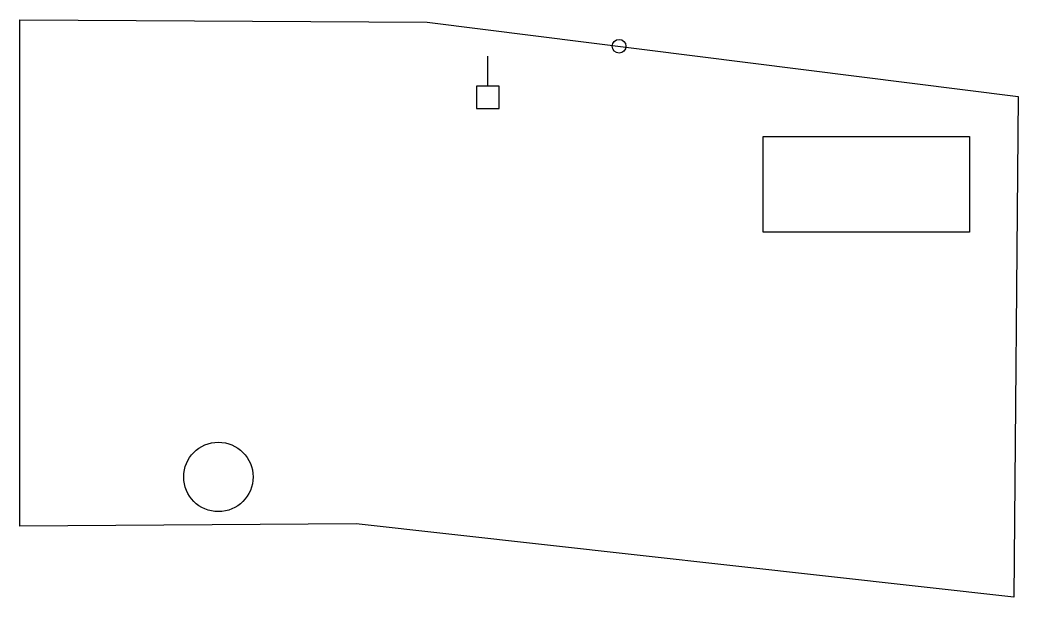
# Model space of a CAD drawing. Header units: inches. Extents: x 54076 to 586402, y 705 to 308416.
import ezdxf

# ---------------------------------------------------------------- set-up
doc = ezdxf.new("R2010")
doc.units = ezdxf.units.IN
doc.header["$MEASUREMENT"] = 0
for name, color, linetype in [('Gate', 7, 'Continuous'), ('Gate House', 7, 'Continuous'), ('Gate House Boom Barrier', 7, 'Continuous'), ('GIS', 7, 'Continuous'), ('Plot', 7, 'Continuous'), ('Raw Tank', 7, 'Continuous')]:
    doc.layers.add(name, color=color, linetype=linetype)

msp = doc.modelspace()

# ---------------------------------------------------------------- linework, layer by layer
at = {"layer": 'Gate'}
msp.add_circle((373628, 294385), 3644, dxfattribs=at)
at = {"layer": 'Gate House'}
msp.add_lwpolyline([(297660, 261142), (309660, 261142), (309660, 273142), (297660, 273142)], close=True, dxfattribs=at)
at = {"layer": 'Gate House Boom Barrier'}
msp.add_line((303660, 273142), (303660, 289142), dxfattribs=at)
at = {"layer": 'GIS'}
msp.add_lwpolyline([(450493, 246232), (560493, 246232), (560493, 195232), (450493, 195232)], close=True, dxfattribs=at)
at = {"layer": 'Plot'}
msp.add_lwpolyline([(54076, 38416), (54076, 308416), (271183, 307298), (586402, 267566), (584130, 705), (233414, 39774), (54076, 38416)], dxfattribs=at)
at = {"layer": 'Raw Tank'}
msp.add_circle((159903, 64765), 18500, dxfattribs=at)

doc.saveas('drawing.dxf')
